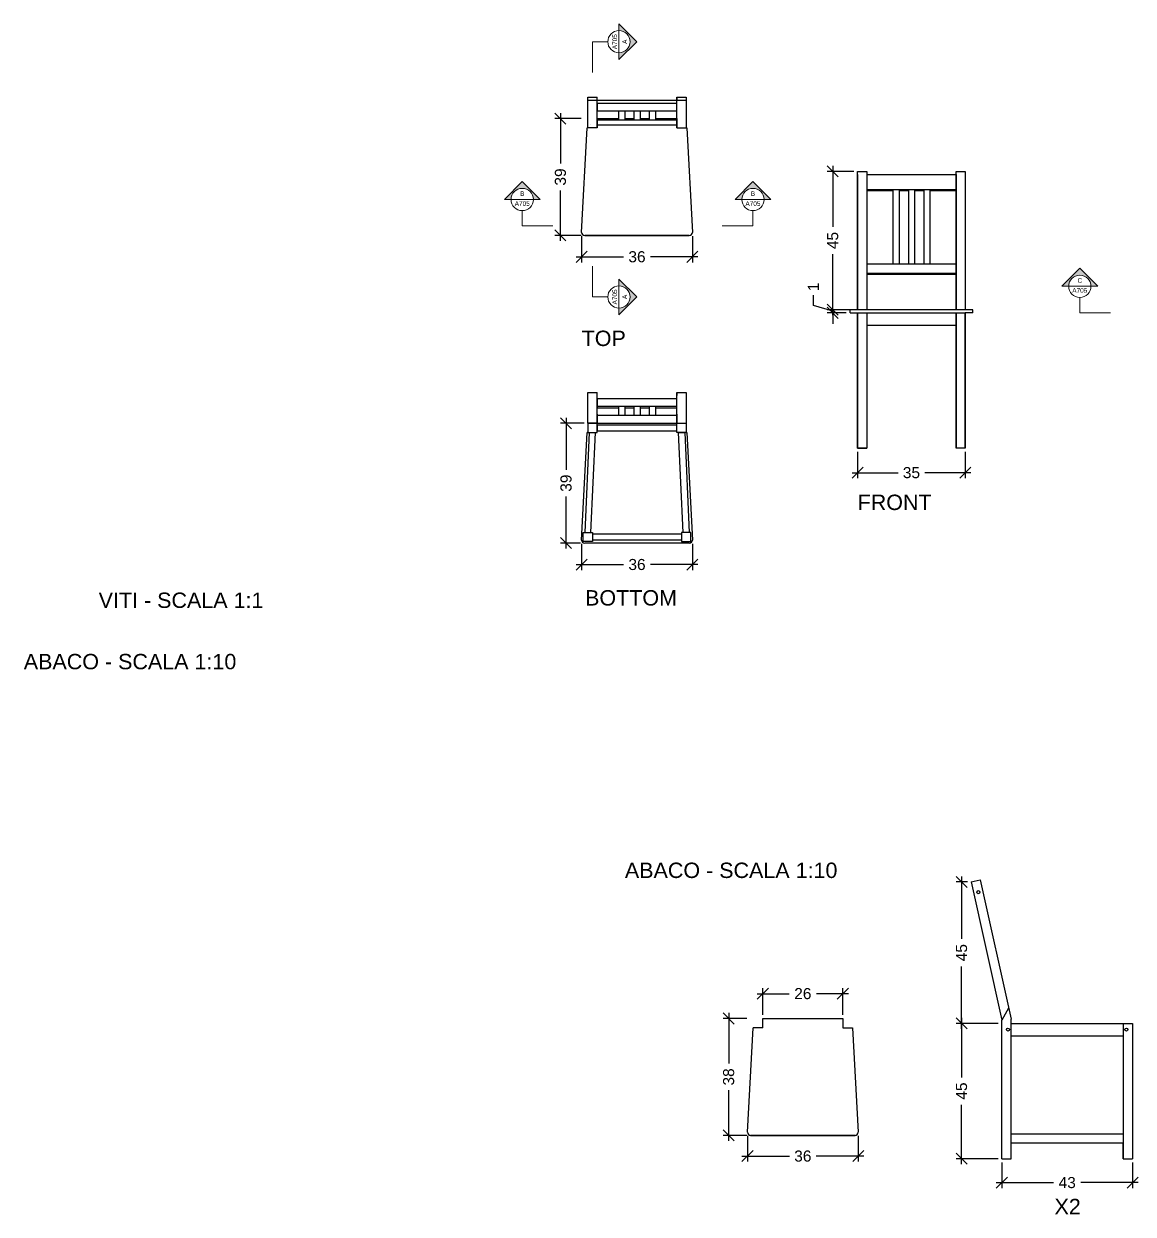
# Model space of a CAD drawing. Header units: inches. Extents: x -56 to 1120, y -151 to 478.
# Drawn here: x -55.9 to 304.7, y -150.5 to 236.5 of the extents above; entities that cross this region are included whole.
import ezdxf
from ezdxf.enums import TextEntityAlignment as Align

# ---------------------------------------------------------------- set-up
doc = ezdxf.new("R2010")
doc.units = ezdxf.units.IN
doc.header["$MEASUREMENT"] = 0
doc.layers.get('0').update_dxf_attribs({"lineweight": 30})
for name, color, linetype, lineweight in [('A-ANNO-SYMB', 3, 'Continuous', 18), ('quote', 5, 'Continuous', 20), ('Viti', 4, 'Continuous', 25)]:
    doc.layers.add(name, color=color, linetype=linetype, lineweight=lineweight)
doc.layers.add('G-ANNO-TEXT', color=3, linetype='Continuous')
doc.styles.add('ARIAL', font='Arial.ttf')
doc.styles.get("Standard").update_dxf_attribs({"font": 'Arial.ttf'})
doc.dimstyles.new('TICK_36', dxfattribs={"dimtxt": 3.6, "dimasz": 3.6, "dimexe": 1.8, "dimexo": 1.2, "dimgap": 1.8, "dimtad": 0, "dimdec": 0, "dimzin": 0, "dimdsep": 46, "dimtxsty": 'ARIAL', "dimblk": 'OBLIQUE', "dimcen": 1.8, "dimdle": 1.8, "dimclrd": 256, "dimclrt": 256, "dimadec": 0, "dimazin": 0, "dimtfac": 1, "dimtdec": 0, "dimtmove": 1, "dimatfit": 3, "dimldrblk": 'OPEN90', "dimfxl": 1, "dimtfill": 1, "dimtolj": 1, "dimtzin": 0, "dimarcsym": 0})

# ---------------------------------------------------------------- blocks, each defined once
blk = doc.blocks.new('_Oblique')
at = {"color": 0, "linetype": 'ByBlock', "lineweight": -2}
blk.add_line((-0.5, -0.5), (0.5, 0.5), dxfattribs=at)
blk = doc.blocks.new('*D14')
at = {"layer": 'quote', "color": 0, "lineweight": -2, "transparency": 16777216}
for p, q in [((125.39, 167.53), (125.39, 158.98)), ((161.39, 167.53), (161.39, 158.98))]:
    blk.add_line(p, q, dxfattribs=at)
at = {"layer": 'quote', "lineweight": -2, "transparency": 16777216}
for p, q in [((123.59, 160.78), (139.04, 160.78)), ((163.19, 160.78), (147.75, 160.78))]:
    blk.add_line(p, q, dxfattribs=at)
at = {"layer": 'quote', "lineweight": -2, "transparency": 16777216, "xscale": 3.6, "yscale": 3.6, "zscale": 3.6, "rotation": 180}
blk.add_blockref('_Oblique', (125.39, 160.78), dxfattribs=at)
at = {"layer": 'quote', "lineweight": -2, "transparency": 16777216, "xscale": 3.6, "yscale": 3.6, "zscale": 3.6}
blk.add_blockref('_Oblique', (161.39, 160.78), dxfattribs=at)
at = {"layer": 'quote', "transparency": 16777216, "insert": (143.39, 160.78), "char_height": 3.6, "attachment_point": 5, "style": 'ARIAL', "bg_fill": 3, "box_fill_scale": 1.25, "bg_fill_color": 256, "bg_fill_true_color": 13158600, "bg_fill_transparency": 0}
blk.add_mtext('\\A1;36', dxfattribs=at)
blk = doc.blocks.new('_Open90')
at = {"color": 0, "linetype": 'ByBlock', "lineweight": -2}
for p, q in [((0, 0), (-1, 0)), ((-0.5, 0.5), (0, 0)), ((0, 0), (-0.5, -0.5))]:
    blk.add_line(p, q, dxfattribs=at)
blk = doc.blocks.new('*D15')
at = {"layer": 'quote', "color": 0, "lineweight": -2, "transparency": 16777216}
for p, q in [((125.39, 67.46), (125.39, 58.9)), ((161.39, 67.46), (161.39, 58.9))]:
    blk.add_line(p, q, dxfattribs=at)
at = {"layer": 'quote', "lineweight": -2, "transparency": 16777216}
for p, q in [((123.59, 60.7), (139.04, 60.7)), ((163.19, 60.7), (147.75, 60.7))]:
    blk.add_line(p, q, dxfattribs=at)
at = {"layer": 'quote', "lineweight": -2, "transparency": 16777216, "xscale": 3.6, "yscale": 3.6, "zscale": 3.6, "rotation": 180}
blk.add_blockref('_Oblique', (125.39, 60.7), dxfattribs=at)
at = {"layer": 'quote', "lineweight": -2, "transparency": 16777216, "xscale": 3.6, "yscale": 3.6, "zscale": 3.6}
blk.add_blockref('_Oblique', (161.39, 60.7), dxfattribs=at)
at = {"layer": 'quote', "transparency": 16777216, "insert": (143.39, 60.7), "char_height": 3.6, "attachment_point": 5, "style": 'ARIAL', "bg_fill": 3, "box_fill_scale": 1.25, "bg_fill_color": 256, "bg_fill_true_color": 13158600, "bg_fill_transparency": 0}
blk.add_mtext('\\A1;36', dxfattribs=at)
blk = doc.blocks.new('*D16')
at = {"layer": 'quote', "lineweight": -2, "transparency": 16777216}
for p, q in [((120.33, 108.46), (120.33, 91.52)), ((120.33, 65.88), (120.33, 82.82))]:
    blk.add_line(p, q, dxfattribs=at)
at = {"layer": 'quote', "color": 0, "lineweight": -2, "transparency": 16777216}
for p, q in [((126.19, 106.66), (118.53, 106.66)), ((124.98, 67.68), (118.53, 67.68))]:
    blk.add_line(p, q, dxfattribs=at)
at = {"layer": 'quote', "lineweight": -2, "transparency": 16777216, "xscale": 3.6, "yscale": 3.6, "zscale": 3.6}
for p, rotation in [((120.33, 106.66), 90), ((120.33, 67.68), 270)]:
    blk.add_blockref('_Oblique', p, dxfattribs=dict(at, rotation=rotation))
at = {"layer": 'quote', "transparency": 16777216, "insert": (120.33, 87.17), "char_height": 3.6, "attachment_point": 5, "rotation": 90, "style": 'ARIAL', "bg_fill": 3, "box_fill_scale": 1.25, "bg_fill_color": 256, "bg_fill_true_color": 13158600, "bg_fill_transparency": 0}
blk.add_mtext('\\A1;39', dxfattribs=at)
blk = doc.blocks.new('*D17')
at = {"layer": 'quote', "color": 0, "lineweight": -2, "transparency": 16777216}
for p, q in [((125.19, 205.73), (116.7, 205.73)), ((125.19, 167.73), (116.7, 167.73))]:
    blk.add_line(p, q, dxfattribs=at)
at = {"layer": 'quote', "lineweight": -2, "transparency": 16777216}
for p, q in [((118.5, 207.53), (118.5, 191.09)), ((118.5, 165.93), (118.5, 182.38))]:
    blk.add_line(p, q, dxfattribs=at)
at = {"layer": 'quote', "lineweight": -2, "transparency": 16777216, "xscale": 3.6, "yscale": 3.6, "zscale": 3.6}
for p, rotation in [((118.5, 205.73), 90), ((118.5, 167.73), 270)]:
    blk.add_blockref('_Oblique', p, dxfattribs=dict(at, rotation=rotation))
at = {"layer": 'quote', "transparency": 16777216, "insert": (118.5, 186.73), "char_height": 3.6, "attachment_point": 5, "rotation": 90, "style": 'ARIAL', "bg_fill": 3, "box_fill_scale": 1.25, "bg_fill_color": 256, "bg_fill_true_color": 13158600, "bg_fill_transparency": 0}
blk.add_mtext('\\A1;39', dxfattribs=at)
blk = doc.blocks.new('*D19')
at = {"layer": 'quote', "lineweight": -2, "transparency": 16777216}
for p, q in [((207.02, 190.37), (207.02, 170.52)), ((207.02, 141.77), (207.02, 161.62))]:
    blk.add_line(p, q, dxfattribs=at)
at = {"layer": 'quote', "color": 0, "lineweight": -2, "transparency": 16777216}
for p, q in [((213.89, 188.57), (205.22, 188.57)), ((213.89, 143.57), (205.22, 143.57))]:
    blk.add_line(p, q, dxfattribs=at)
at = {"layer": 'quote', "lineweight": -2, "transparency": 16777216, "xscale": 3.6, "yscale": 3.6, "zscale": 3.6}
for p, rotation in [((207.02, 188.57), 90), ((207.02, 143.57), 270)]:
    blk.add_blockref('_Oblique', p, dxfattribs=dict(at, rotation=rotation))
at = {"layer": 'quote', "transparency": 16777216, "insert": (207.02, 166.07), "char_height": 3.6, "attachment_point": 5, "rotation": 90, "style": 'ARIAL', "bg_fill": 3, "box_fill_scale": 1.25, "bg_fill_color": 256, "bg_fill_true_color": 13158600, "bg_fill_transparency": 0}
blk.add_mtext('\\A1;45', dxfattribs=at)
blk = doc.blocks.new('*D25')
at = {"layer": 'quote', "color": 0, "lineweight": -2, "transparency": 16777216}
for p, q in [((179.3, -125.11), (179.3, -133.46)), ((215.3, -125.11), (215.3, -133.46))]:
    blk.add_line(p, q, dxfattribs=at)
at = {"layer": 'quote', "lineweight": -2, "transparency": 16777216}
for p, q in [((177.5, -131.66), (192.95, -131.66)), ((217.1, -131.66), (201.66, -131.66))]:
    blk.add_line(p, q, dxfattribs=at)
at = {"layer": 'quote', "lineweight": -2, "transparency": 16777216, "xscale": 3.6, "yscale": 3.6, "zscale": 3.6, "rotation": 180}
blk.add_blockref('_Oblique', (179.3, -131.66), dxfattribs=at)
at = {"layer": 'quote', "lineweight": -2, "transparency": 16777216, "xscale": 3.6, "yscale": 3.6, "zscale": 3.6}
blk.add_blockref('_Oblique', (215.3, -131.66), dxfattribs=at)
at = {"layer": 'quote', "transparency": 16777216, "insert": (197.3, -131.66), "char_height": 3.6, "attachment_point": 5, "style": 'ARIAL', "bg_fill": 3, "box_fill_scale": 1.25, "bg_fill_color": 256, "bg_fill_true_color": 13158600, "bg_fill_transparency": 0}
blk.add_mtext('\\A1;36', dxfattribs=at)
blk = doc.blocks.new('*D28')
at = {"layer": 'quote', "color": 0, "lineweight": -2, "transparency": 16777216}
for p, q in [((250.79, -42.5), (247.1, -42.5)), ((250.79, -88.5), (247.1, -88.5))]:
    blk.add_line(p, q, dxfattribs=at)
at = {"layer": 'quote', "lineweight": -2, "transparency": 16777216}
for p, q in [((248.9, -40.7), (248.9, -61.05)), ((248.9, -90.3), (248.9, -69.95))]:
    blk.add_line(p, q, dxfattribs=at)
at = {"layer": 'quote', "lineweight": -2, "transparency": 16777216, "xscale": 3.6, "yscale": 3.6, "zscale": 3.6}
for p, rotation in [((248.9, -42.5), 90), ((248.9, -88.5), 270)]:
    blk.add_blockref('_Oblique', p, dxfattribs=dict(at, rotation=rotation))
at = {"layer": 'quote', "transparency": 16777216, "insert": (248.9, -65.5), "char_height": 3.6, "attachment_point": 5, "rotation": 90, "style": 'ARIAL', "bg_fill": 3, "box_fill_scale": 1.25, "bg_fill_color": 256, "bg_fill_true_color": 13158600, "bg_fill_transparency": 0}
blk.add_mtext('\\A1;45', dxfattribs=at)
blk = doc.blocks.new('*D29')
at = {"layer": 'quote', "color": 0, "lineweight": -2, "transparency": 16777216}
for p, q in [((260.79, -88.5), (247.1, -88.5)), ((260.79, -132.5), (247.1, -132.5))]:
    blk.add_line(p, q, dxfattribs=at)
at = {"layer": 'quote', "lineweight": -2, "transparency": 16777216}
for p, q in [((248.9, -86.7), (248.9, -106.05)), ((248.9, -134.3), (248.9, -114.95))]:
    blk.add_line(p, q, dxfattribs=at)
at = {"layer": 'quote', "lineweight": -2, "transparency": 16777216, "xscale": 3.6, "yscale": 3.6, "zscale": 3.6}
for p, rotation in [((248.9, -88.5), 90), ((248.9, -132.5), 270)]:
    blk.add_blockref('_Oblique', p, dxfattribs=dict(at, rotation=rotation))
at = {"layer": 'quote', "transparency": 16777216, "insert": (248.9, -110.5), "char_height": 3.6, "attachment_point": 5, "rotation": 90, "style": 'ARIAL', "bg_fill": 3, "box_fill_scale": 1.25, "bg_fill_color": 256, "bg_fill_true_color": 13158600, "bg_fill_transparency": 0}
blk.add_mtext('\\A1;45', dxfattribs=at)
blk = doc.blocks.new('*D37')
at = {"layer": 'quote', "color": 0, "lineweight": -2, "transparency": 16777216}
for p, q in [((184.3, -85.71), (184.3, -77.04)), ((210.3, -85.71), (210.3, -77.04))]:
    blk.add_line(p, q, dxfattribs=at)
at = {"layer": 'quote', "lineweight": -2, "transparency": 16777216}
for p, q in [((182.5, -78.84), (192.87, -78.84)), ((212.1, -78.84), (201.73, -78.84))]:
    blk.add_line(p, q, dxfattribs=at)
at = {"layer": 'quote', "lineweight": -2, "transparency": 16777216, "xscale": 3.6, "yscale": 3.6, "zscale": 3.6, "rotation": 180}
blk.add_blockref('_Oblique', (184.3, -78.84), dxfattribs=at)
at = {"layer": 'quote', "lineweight": -2, "transparency": 16777216, "xscale": 3.6, "yscale": 3.6, "zscale": 3.6}
blk.add_blockref('_Oblique', (210.3, -78.84), dxfattribs=at)
at = {"layer": 'quote', "transparency": 16777216, "insert": (197.3, -78.84), "char_height": 3.6, "attachment_point": 5, "style": 'ARIAL', "bg_fill": 3, "box_fill_scale": 1.25, "bg_fill_color": 256, "bg_fill_true_color": 13158600, "bg_fill_transparency": 0}
blk.add_mtext('\\A1;26', dxfattribs=at)
blk = doc.blocks.new('*D39')
at = {"layer": 'quote', "lineweight": -2, "transparency": 16777216}
for p, q in [((200.72, 144.96), (200.72, 148.56)), ((207.02, 143.57), (207.02, 147.17)), ((207.02, 143.07), (200.72, 144.96)), ((207.02, 143.57), (207.02, 142.57)), ((207.02, 143.57), (207.02, 142.57)), ((207.02, 142.57), (207.02, 138.97))]:
    blk.add_line(p, q, dxfattribs=at)
at = {"layer": 'quote', "color": 0, "lineweight": -2, "transparency": 16777216}
for p, q in [((211.44, 143.57), (205.22, 143.57)), ((211.44, 142.57), (205.22, 142.57))]:
    blk.add_line(p, q, dxfattribs=at)
at = {"layer": 'quote', "lineweight": -2, "transparency": 16777216, "xscale": 3.6, "yscale": 3.6, "zscale": 3.6}
for p, rotation in [((207.02, 143.57), 270), ((207.02, 142.57), 90)]:
    blk.add_blockref('_Oblique', p, dxfattribs=dict(at, rotation=rotation))
at = {"layer": 'quote', "transparency": 16777216, "insert": (200.72, 151.02), "char_height": 3.6, "attachment_point": 5, "rotation": 90, "style": 'ARIAL', "bg_fill": 3, "box_fill_scale": 1.25, "bg_fill_color": 256, "bg_fill_true_color": 13158600, "bg_fill_transparency": 0}
blk.add_mtext('\\A1;1', dxfattribs=at)
blk = doc.blocks.new('*D41')
at = {"layer": 'quote', "color": 0, "lineweight": -2, "transparency": 16777216}
for p, q in [((215.11, 97.37), (215.11, 88.77)), ((250.11, 97.37), (250.11, 88.77))]:
    blk.add_line(p, q, dxfattribs=at)
at = {"layer": 'quote', "lineweight": -2, "transparency": 16777216}
for p, q in [((213.31, 90.57), (228.26, 90.57)), ((251.91, 90.57), (236.97, 90.57))]:
    blk.add_line(p, q, dxfattribs=at)
at = {"layer": 'quote', "lineweight": -2, "transparency": 16777216, "xscale": 3.6, "yscale": 3.6, "zscale": 3.6, "rotation": 180}
blk.add_blockref('_Oblique', (215.11, 90.57), dxfattribs=at)
at = {"layer": 'quote', "lineweight": -2, "transparency": 16777216, "xscale": 3.6, "yscale": 3.6, "zscale": 3.6}
blk.add_blockref('_Oblique', (250.11, 90.57), dxfattribs=at)
at = {"layer": 'quote', "transparency": 16777216, "insert": (232.61, 90.57), "char_height": 3.6, "attachment_point": 5, "style": 'ARIAL', "bg_fill": 3, "box_fill_scale": 1.25, "bg_fill_color": 256, "bg_fill_true_color": 13158600, "bg_fill_transparency": 0}
blk.add_mtext('\\A1;35', dxfattribs=at)
blk = doc.blocks.new('*D46')
at = {"layer": 'quote', "lineweight": -2, "transparency": 16777216}
for p, q in [((173.2, -85.11), (173.2, -101.55)), ((173.2, -126.71), (173.2, -110.26))]:
    blk.add_line(p, q, dxfattribs=at)
at = {"layer": 'quote', "color": 0, "lineweight": -2, "transparency": 16777216}
for p, q in [((179.1, -86.91), (171.4, -86.91)), ((179.1, -124.91), (171.4, -124.91))]:
    blk.add_line(p, q, dxfattribs=at)
at = {"layer": 'quote', "lineweight": -2, "transparency": 16777216, "xscale": 3.6, "yscale": 3.6, "zscale": 3.6}
for p, rotation in [((173.2, -86.91), 90), ((173.2, -124.91), 270)]:
    blk.add_blockref('_Oblique', p, dxfattribs=dict(at, rotation=rotation))
at = {"layer": 'quote', "transparency": 16777216, "insert": (173.2, -105.91), "char_height": 3.6, "attachment_point": 5, "rotation": 90, "style": 'ARIAL', "bg_fill": 3, "box_fill_scale": 1.25, "bg_fill_color": 256, "bg_fill_true_color": 13158600, "bg_fill_transparency": 0}
blk.add_mtext('\\A1;38', dxfattribs=at)
blk = doc.blocks.new('*D48')
at = {"layer": 'quote', "color": 0, "lineweight": -2, "transparency": 16777216}
for p, q in [((261.99, -133.7), (261.99, -142.09)), ((304.49, -133.7), (304.49, -142.09))]:
    blk.add_line(p, q, dxfattribs=at)
at = {"layer": 'quote', "lineweight": -2, "transparency": 16777216}
for p, q in [((260.19, -140.29), (278.79, -140.29)), ((306.29, -140.29), (287.69, -140.29))]:
    blk.add_line(p, q, dxfattribs=at)
at = {"layer": 'quote', "lineweight": -2, "transparency": 16777216, "xscale": 3.6, "yscale": 3.6, "zscale": 3.6, "rotation": 180}
blk.add_blockref('_Oblique', (261.99, -140.29), dxfattribs=at)
at = {"layer": 'quote', "lineweight": -2, "transparency": 16777216, "xscale": 3.6, "yscale": 3.6, "zscale": 3.6}
blk.add_blockref('_Oblique', (304.49, -140.29), dxfattribs=at)
at = {"layer": 'quote', "transparency": 16777216, "insert": (283.24, -140.29), "char_height": 3.6, "attachment_point": 5, "style": 'ARIAL', "bg_fill": 3, "box_fill_scale": 1.25, "bg_fill_color": 256, "bg_fill_true_color": 13158600, "bg_fill_transparency": 0}
blk.add_mtext('\\A1;43', dxfattribs=at)

msp = doc.modelspace()

# ---------------------------------------------------------------- hatches: boundary and pattern name
at = {"layer": 'A-ANNO-SYMB', "linetype": 'Continuous', "lineweight": 20}
h = msp.add_hatch(color=256, dxfattribs=at)
h.dxf.hatch_style = 1
h.paths.add_polyline_path([(137.51, 224.92), (137.51, 227.11, 1), (137.51, 234.35), (137.51, 236.55), (143.36, 230.73)])
h = msp.add_hatch(color=256, dxfattribs=at)
h.dxf.hatch_style = 1
h.paths.add_polyline_path([(111.89, 179.42), (109.7, 179.42, 1), (102.46, 179.42), (100.27, 179.42), (106.08, 185.27)])
h = msp.add_hatch(color=256, dxfattribs=at)
h.dxf.hatch_style = 1
h.paths.add_polyline_path([(175.27, 179.42), (177.46, 179.42, -1), (184.7, 179.42), (186.89, 179.42), (181.08, 185.27)])
h = msp.add_hatch(color=256, dxfattribs=at)
h.dxf.hatch_style = 1
h.paths.add_polyline_path([(293.16, 151.19), (290.96, 151.19, 1), (283.72, 151.19), (281.53, 151.19), (287.34, 157.04)])
h = msp.add_hatch(color=256, dxfattribs=at)
h.dxf.hatch_style = 1
h.paths.add_polyline_path([(137.51, 153.55), (137.51, 151.35, -1), (137.51, 144.11), (137.51, 141.92), (143.36, 147.73)])

# ---------------------------------------------------------------- linework, layer by layer
at = {"linetype": 'Continuous', "lineweight": 20}
for p, q in [((137.51, 227.11), (137.51, 234.35)), ((109.7, 179.42), (102.46, 179.42)), ((177.46, 179.42), (184.7, 179.42)), ((137.51, 151.35), (137.51, 144.11)), ((290.96, 151.19), (283.72, 151.19))]:
    msp.add_line(p, q, dxfattribs=at)
for p, q in [((127.39, 202.73), (127.39, 212.73)), ((127.39, 212.73), (130.39, 212.73)), ((127.39, 211.73), (130.39, 211.73)), ((128.39, 211.73), (156.39, 211.73)), ((130.39, 202.73), (130.39, 212.73)), ((130.39, 210.73), (156.39, 210.73)), ((130.39, 210.73), (130.39, 208.23)), ((156.39, 212.73), (159.39, 212.73)), ((156.39, 202.73), (156.39, 212.73)), ((156.39, 212.73), (156.39, 211.73)), ((156.39, 211.73), (159.39, 211.73)), ((159.39, 212.73), (159.39, 202.73)), ((130.39, 208.23), (156.39, 208.23)), ((130.39, 205.73), (137.39, 205.73)), ((130.39, 205.73), (130.39, 202.73)), ((130.39, 202.73), (130.39, 205.73)), ((156.39, 205.23), (130.39, 205.23)), ((137.39, 208.23), (137.39, 205.23)), ((139.39, 208.23), (139.39, 205.23)), ((139.39, 205.73), (142.39, 205.73)), ((142.39, 208.23), (142.39, 205.23)), ((144.39, 208.23), (144.39, 205.23)), ((144.39, 205.73), (147.39, 205.73)), ((147.39, 208.23), (147.39, 205.23)), ((149.39, 208.23), (149.39, 205.23)), ((149.39, 205.73), (156.39, 205.73)), ((156.39, 205.73), (156.39, 202.73)), ((125.39, 168.73), (127.23, 202.73)), ((130.39, 202.73), (127.23, 202.73)), ((128.39, 203.73), (128.39, 203.73)), ((130.39, 203.73), (156.39, 203.73)), ((130.39, 203.73), (130.39, 203.43)), ((156.39, 202.73), (159.55, 202.73)), ((159.55, 202.73), (161.39, 168.73)), ((215.09, 187.57), (215.09, 143.57)), ((218.11, 187.57), (247.11, 187.57)), ((247.11, 187.57), (247.11, 143.57)), ((218.11, 182.69), (247.11, 182.69)), ((218.11, 182.36), (226.61, 182.36)), ((226.61, 182.69), (226.61, 158.47)), ((228.61, 182.69), (228.61, 158.47)), ((228.61, 182.36), (231.61, 182.36)), ((231.61, 182.69), (231.61, 158.47)), ((231.61, 182.69), (231.61, 158.47)), ((231.61, 182.69), (233.61, 182.69)), ((233.61, 182.69), (233.61, 158.47)), ((233.61, 182.69), (233.61, 158.47)), ((233.61, 182.36), (236.61, 182.36)), ((236.61, 182.69), (236.61, 158.47)), ((238.61, 182.69), (238.61, 158.47)), ((238.61, 182.36), (247.11, 182.36)), ((160.39, 167.73), (126.39, 167.73)), ((126.39, 167.73), (160.39, 167.73)), ((218.11, 158.47), (247.11, 158.47)), ((218.11, 155.47), (247.11, 155.47)), ((218.11, 155.14), (247.11, 155.14)), ((215.09, 143.57), (212.64, 143.57)), ((212.64, 142.57), (212.64, 143.57)), ((247.09, 143.57), (218.09, 143.57)), ((247.09, 143.57), (218.09, 143.57)), ((252.54, 143.57), (250.09, 143.57)), ((252.54, 142.57), (252.54, 143.57)), ((212.64, 142.57), (215.09, 142.57)), ((215.11, 142.57), (215.11, 98.57)), ((218.09, 142.57), (247.09, 142.57)), ((218.09, 142.57), (247.09, 142.57)), ((247.11, 142.57), (247.11, 98.57)), ((252.54, 142.57), (250.09, 142.57)), ((250.11, 98.57), (250.11, 142.57)), ((218.11, 138.57), (247.11, 138.57)), ((127.39, 106.66), (127.39, 116.66)), ((127.39, 116.66), (130.39, 116.66)), ((130.39, 106.66), (130.39, 116.66)), ((156.39, 116.66), (159.39, 116.66)), ((156.39, 106.66), (156.39, 116.66)), ((156.39, 116.66), (156.39, 115.66)), ((159.39, 116.66), (159.39, 106.66)), ((130.39, 114.66), (156.39, 114.66)), ((130.39, 114.66), (130.39, 112.16)), ((130.39, 112.16), (156.39, 112.16)), ((130.39, 112.16), (130.39, 111.66)), ((130.39, 111.66), (137.39, 111.66)), ((130.39, 109.66), (130.39, 106.66)), ((130.39, 106.66), (130.39, 109.66)), ((156.39, 109.16), (130.39, 109.16)), ((137.39, 112.16), (137.39, 109.16)), ((139.39, 112.16), (139.39, 109.16)), ((139.39, 111.66), (142.39, 111.66)), ((142.39, 112.16), (142.39, 109.16)), ((144.39, 112.16), (144.39, 109.16)), ((144.39, 111.66), (147.39, 111.66)), ((147.39, 112.16), (147.39, 109.16)), ((149.39, 112.16), (149.39, 109.16)), ((149.39, 111.66), (156.39, 111.66)), ((156.39, 109.66), (156.39, 106.66)), ((127.39, 106.66), (159.39, 106.66)), ((130.39, 106.16), (156.39, 106.16)), ((130.39, 106.16), (130.39, 104.16)), ((125.39, 68.66), (127.23, 103.66)), ((127.89, 103.66), (126.39, 71.16)), ((127.39, 103.66), (127.23, 103.66)), ((127.89, 103.66), (129.89, 103.66)), ((128.39, 71.16), (129.89, 103.66)), ((130.39, 104.16), (156.39, 104.16)), ((158.39, 71.16), (156.89, 103.66)), ((156.89, 103.66), (158.89, 103.66)), ((158.89, 103.66), (160.39, 71.16)), ((159.39, 103.66), (159.55, 103.67)), ((159.55, 103.67), (161.39, 68.66)), ((215.11, 98.57), (218.11, 98.57)), ((126.39, 71.16), (128.39, 71.16)), ((128.89, 70.66), (157.89, 70.66)), ((160.39, 67.66), (126.39, 67.66)), ((157.89, 68.66), (128.89, 68.66)), ((251.99, -42.5), (254.92, -41.85)), ((251.99, -42.5), (261.99, -87.5)), ((254.92, -41.85), (264.99, -87.17)), ((264.19, -83.57), (261.99, -87.5)), ((184.3, -86.91), (210.3, -86.91)), ((184.3, -89.91), (184.3, -86.91)), ((210.3, -86.91), (210.3, -89.91)), ((261.99, -132.5), (261.99, -87.5)), ((264.99, -132.5), (264.99, -87.17)), ((264.99, -88.5), (304.49, -88.5)), ((301.49, -88.5), (301.49, -132.5)), ((304.49, -88.5), (304.49, -132.5)), ((179.3, -123.91), (181.14, -89.91)), ((184.3, -89.91), (181.14, -89.91)), ((210.3, -89.91), (213.46, -89.91)), ((213.46, -89.91), (215.3, -123.91)), ((264.99, -92.5), (301.49, -92.5)), ((214.3, -124.91), (180.3, -124.91)), ((180.3, -124.91), (214.3, -124.91)), ((301.49, -124.5), (264.99, -124.5)), ((301.49, -127.5), (264.99, -127.5)), ((301.49, -132.5), (301.49, -127.5)), ((261.99, -132.5), (264.99, -132.5)), ((301.49, -132.5), (304.49, -132.5))]:
    msp.add_line(p, q)
for points in [[(218.09, 143.57), (215.09, 143.57), (215.09, 188.57), (218.09, 188.57)], [(250.11, 143.57), (247.11, 143.57), (247.11, 188.57), (250.11, 188.57)], [(218.11, 98.57), (215.11, 98.57), (215.11, 142.57), (218.11, 142.57)], [(250.11, 98.57), (247.11, 98.57), (247.11, 142.57), (250.11, 142.57)], [(130.39, 106.66), (127.39, 106.66), (127.39, 103.66), (130.39, 103.66)], [(156.39, 106.66), (159.39, 106.66), (159.39, 103.66), (156.39, 103.66)], [(128.89, 68.16), (125.89, 68.16), (125.89, 71.16), (128.89, 71.16)], [(157.89, 68.16), (160.89, 68.16), (160.89, 71.16), (157.89, 71.16)]]:
    msp.add_lwpolyline(points, close=True)
for centre, start, end in [((126.39, 168.73), 180, 270), ((160.39, 168.73), 270, 0), ((126.39, 68.66), 180, 270), ((160.39, 68.66), 270, 0), ((180.3, -123.91), 180, 270), ((214.3, -123.91), 270, 0)]:
    msp.add_arc(centre, 1, start, end)
at = {"layer": 'A-ANNO-SYMB', "linetype": 'Continuous', "lineweight": 20}
for p, q in [((137.51, 234.35), (137.51, 236.55)), ((137.51, 236.55), (143.36, 230.73)), ((137.51, 224.92), (143.36, 230.73)), ((137.51, 227.11), (137.51, 224.92)), ((100.27, 179.42), (106.08, 185.27)), ((111.89, 179.42), (106.08, 185.27)), ((175.27, 179.42), (181.08, 185.27)), ((186.89, 179.42), (181.08, 185.27)), ((102.46, 179.42), (100.27, 179.42)), ((109.7, 179.42), (111.89, 179.42)), ((177.46, 179.42), (175.27, 179.42)), ((184.7, 179.42), (186.89, 179.42)), ((281.53, 151.19), (287.34, 157.04)), ((293.16, 151.19), (287.34, 157.04)), ((137.51, 151.35), (137.51, 153.55)), ((137.51, 153.55), (143.36, 147.73)), ((283.72, 151.19), (281.53, 151.19)), ((290.96, 151.19), (293.16, 151.19)), ((137.51, 141.92), (143.36, 147.73)), ((137.51, 144.11), (137.51, 141.92))]:
    msp.add_line(p, q, dxfattribs=at)
at = {"layer": 'A-ANNO-SYMB'}
for p, q in [((128.89, 220.73), (128.89, 230.73)), ((128.89, 230.73), (133.89, 230.73)), ((106.08, 170.8), (106.08, 175.8)), ((181.08, 170.8), (181.08, 175.8)), ((171.08, 170.8), (181.08, 170.8)), ((128.89, 147.73), (133.89, 147.73)), ((287.34, 142.57), (287.34, 147.57)), ((297.34, 142.57), (287.34, 142.57))]:
    msp.add_line(p, q, dxfattribs=at)
at = {"layer": 'A-ANNO-SYMB', "linetype": 'Continuous', "lineweight": 20}
for centre in [(137.51, 230.73), (106.08, 179.42), (181.08, 179.42), (137.51, 147.73), (287.34, 151.19)]:
    msp.add_circle(centre, 3.62, dxfattribs=at)
at = {"layer": 'Viti'}
for centre in [(254.34, -45.82), (263.99, -90.5), (302.49, -90.5)]:
    msp.add_circle(centre, 0.5, dxfattribs=at)

# ---------------------------------------------------------------- texts
at = {"layer": 'A-ANNO-SYMB', "linetype": 'Continuous', "lineweight": 20}
for tag, text, p in [('A705', 'A', (135.41, 230.73)), ('A', 'A301', (138.62, 230.73)), ('A705', 'A', (135.41, 147.73)), ('A', 'A301', (138.62, 147.75))]:
    msp.add_attdef(tag, text=text, height=1.5, rotation=90, dxfattribs=at).set_placement(p, align=Align.TOP_CENTER)
for tag, text, p in [('B', 'A301', (106.1, 182.06)), ('B', 'A301', (181.08, 182.06)), ('A705', 'A', (106.08, 178.82)), ('A705', 'A', (181.08, 178.82)), ('C', 'A301', (287.36, 153.83)), ('A705', 'A', (287.34, 150.59))]:
    msp.add_attdef(tag, text=text, height=1.5, dxfattribs=at).set_placement(p, align=Align.TOP_CENTER)
at = {"layer": 'G-ANNO-TEXT', "char_height": 5, "attachment_point": 1, "style": 'ARIAL'}
for s, width, insert in [('{\\fArial|b0|i0|c0|p0;TOP}', 9, (125.39, 136.77)), ('{\\fArial|b0|i0|c0|p0;FRONT}', 9, (215.11, 83.44)), ('{\\fArial|b0|i0|c0|p0;VITI - SCALA 1:1}', 77.0006, (-31.62, 51.6)), ('{\\fArial|b0|i0|c0|p0;BOTTOM}', 9, (126.51, 52.38)), ('{\\fArial|b0|i0|c0|p0;ABACO - SCALA 1:10}', 77.0006, (-55.96, 31.65)), ('{\\fArial|b0|i0|c0|p0;ABACO - SCALA 1:10}', 77.0006, (139.45, -36.22)), ('{\\fArial|b0|i0|c0|p0;X2}', 9, (279.12, -145.55))]:
    msp.add_mtext_dynamic_manual_height_columns(s, width=width, gutter_width=2.5, heights=[0], dxfattribs=dict(at, insert=insert))

# ---------------------------------------------------------------- next in the draw order: dimensions: what is measured, and where the dimension line sits
at = {"layer": 'quote'}
dim = msp.add_linear_dim(base=(207.02, 143.57), p1=(215.09, 188.57), p2=(215.09, 143.57), angle=90, dimstyle='TICK_36', dxfattribs=at)
dim.commit()
dim.dimension.update_dxf_attribs({"geometry": '*D19', "text_midpoint": (207.02, 166.07)})
for base, p1, p2, picture, middle in [((161.39, 160.78), (125.39, 168.73), (161.39, 168.73), '*D14', (143.39, 160.78)), ((250.11, 90.57), (215.11, 98.57), (250.11, 98.57), '*D41', (232.61, 90.57)), ((161.39, 60.7), (125.39, 68.66), (161.39, 68.66), '*D15', (143.39, 60.7)), ((210.3, -78.84), (184.3, -86.91), (210.3, -86.91), '*D37', (197.3, -78.84)), ((215.3, -131.66), (179.3, -123.91), (215.3, -123.91), '*D25', (197.3, -131.66))]:
    dim = msp.add_linear_dim(base=base, p1=p1, p2=p2, dimstyle='TICK_36', dxfattribs=at)
    dim.commit()
    dim.dimension.update_dxf_attribs({"geometry": picture, "text_midpoint": middle})
dim = msp.add_linear_dim(base=(248.9, -88.5), p1=(251.99, -42.5), p2=(251.99, -88.5), angle=90, text='45', dimstyle='TICK_36', dxfattribs=at)
dim.commit()
dim.dimension.update_dxf_attribs({"geometry": '*D28', "text_midpoint": (248.9, -65.5)})

# ---------------------------------------------------------------- next in the draw order: linework, layer by layer
at = {"layer": 'A-ANNO-SYMB'}
msp.add_line((128.89, 157.73), (128.89, 147.73), dxfattribs=at)

# ---------------------------------------------------------------- next in the draw order: dimensions: what is measured, and where the dimension line sits
at = {"layer": 'quote'}
for base, p1, p2, text, picture, middle in [((118.5, 205.73), (126.39, 167.73), (126.39, 205.73), '39', '*D17', (118.5, 186.73)), ((248.9, -132.5), (261.99, -88.5), (261.99, -132.5), '45', '*D29', (248.9, -110.5))]:
    dim = msp.add_linear_dim(base=base, p1=p1, p2=p2, angle=90, text=text, dimstyle='TICK_36', dxfattribs=at)
    dim.commit()
    dim.dimension.update_dxf_attribs({"geometry": picture, "text_midpoint": middle})
for base, p1, p2, picture, middle in [((207.02, 142.57), (212.64, 143.57), (212.64, 142.57), '*D39', (200.72, 150.36)), ((120.33, 67.68), (127.39, 106.66), (126.18, 67.68), '*D16', (120.33, 87.17)), ((173.2, -86.91), (180.3, -124.91), (180.3, -86.91), '*D46', (173.2, -105.91))]:
    dim = msp.add_linear_dim(base=base, p1=p1, p2=p2, angle=90, dimstyle='TICK_36', dxfattribs=at)
    dim.commit()
    dim.dimension.update_dxf_attribs({"geometry": picture, "text_midpoint": middle})

# ---------------------------------------------------------------- next in the draw order: linework, layer by layer
at = {"layer": 'A-ANNO-SYMB'}
msp.add_line((116.08, 170.8), (106.08, 170.8), dxfattribs=at)

# ---------------------------------------------------------------- next in the draw order: dimensions: what is measured, and where the dimension line sits
at = {"layer": 'quote'}
dim = msp.add_linear_dim(base=(304.49275739, -140.28597552), p1=(261.99275739, -132.49952356), p2=(304.49275739, -132.49952356), dimstyle='TICK_36', dxfattribs=at)
dim.commit()
dim.dimension.update_dxf_attribs({"geometry": '*D48', "text_midpoint": (283.24275739, -140.28597552)})

doc.saveas('drawing.dxf')
